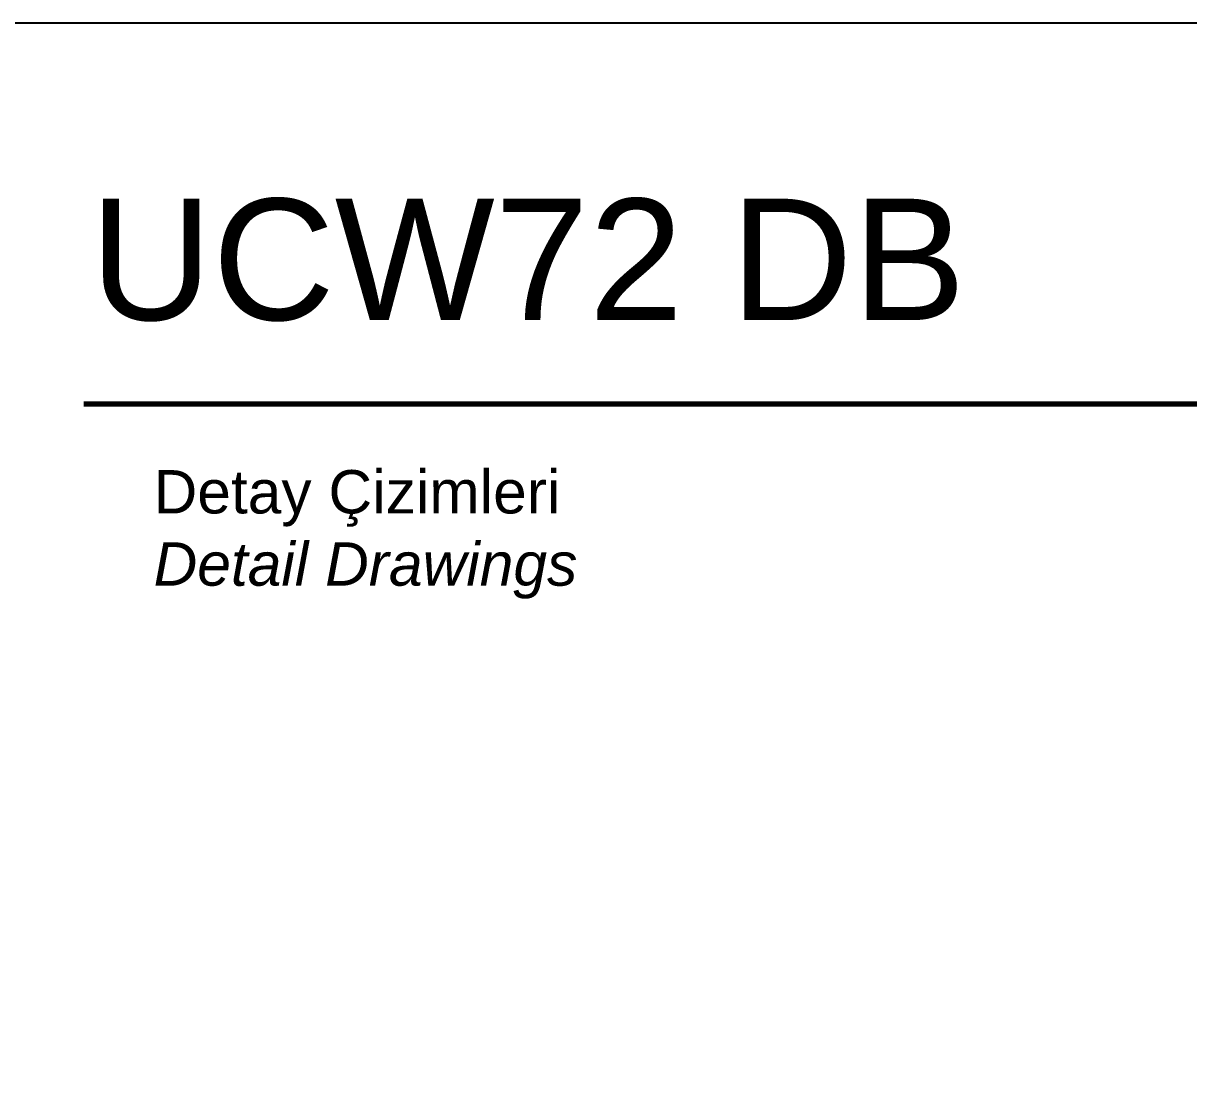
# Model space of a CAD drawing. Header units: millimetres. Extents: x -624 to 1947, y 11274 to 11571.
# Drawn here: x 1231 to 1298.3, y 11511 to 11571.3 of the extents above; entities that cross this region are included whole.
import ezdxf

# ---------------------------------------------------------------- set-up
doc = ezdxf.new("R2010")
doc.units = ezdxf.units.MM
doc.layers.add('Antet', color=7, linetype='Continuous')
doc.layers.add('yazı_numara_k', color=11, linetype='Continuous')
doc.styles.get("Standard").update_dxf_attribs({"font": 'arial.ttf'})

msp = doc.modelspace()

# ---------------------------------------------------------------- linework, layer by layer
at = {"layer": 'Antet', "color": 140}
msp.add_lwpolyline([(1440.45, 11274.303), (1440.45, 11571.303), (1230.45, 11571.303), (1230.45, 11274.303)], close=True, dxfattribs=at)
at = {"layer": 'Antet', "const_width": 0.3}
for points in [[(1432.422, 11549.347), (1234.481, 11549.347)], [(1238.477, 11549.347), (1436.419, 11549.347)]]:
    msp.add_lwpolyline(points, dxfattribs=at)

# ---------------------------------------------------------------- texts
at = {"layer": 'Antet', "insert": (1221.274, 11561.189), "char_height": 7, "attachment_point": 1}
msp.add_mtext('{     UCW72 DB }', dxfattribs=at)
at = {"layer": 'yazı_numara_k', "insert": (1238.522, 11545.536), "char_height": 3, "attachment_point": 1}
msp.add_mtext('{\\fArial|b0|i0|c162|p34;\\H0.8333x;Detay Çizimleri\\P\\fArial|b0|i1|c162|p34;Detail Drawings\\fArial|b0|i0|c162|p34; \\H1.2x;         }', dxfattribs=at)

doc.saveas('drawing.dxf')
